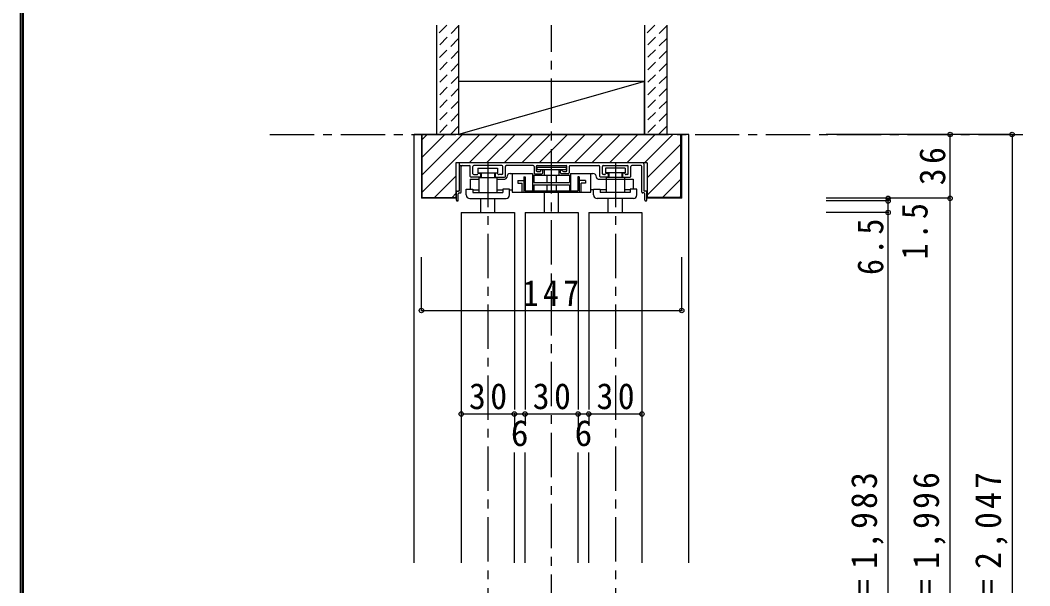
# Model space of a CAD drawing. Units: millimetres at full size, sheet at 1:5. Extents: x -973 to 977, y -701 to 696.
# Drawn here: x -973 to -403, y -319 to 0 of the extents above; entities that cross this region are included whole.
import ezdxf
from ezdxf.enums import TextEntityAlignment as Align

# ---------------------------------------------------------------- set-up
doc = ezdxf.new("R2010")
doc.units = ezdxf.units.MM
doc.header["$LTSCALE"] = 5
doc.header["$PDMODE"] = 32
doc.header["$PDSIZE"] = 2.5
doc.linetypes.add('CHAIN1', pattern=[8, 5, -1, 1, -1])
doc.linetypes.add('DASHED1', pattern=[1.8, 1.2, -0.6])
for name, color, linetype in [('0-1_通り芯', 4, 'CHAIN1'), ('0-2_柱', 7, 'Continuous'), ('0-3_仕上げ', 7, 'Continuous'), ('0-4_枠', 3, 'Continuous'), ('0-6_扉', 6, 'Continuous'), ('0-7_金物', 7, 'Continuous'), ('0-A_文字', 3, 'Continuous'), ('0-B_寸法', 7, 'Continuous'), ('0-C_ハッチ', 4, 'DASHED1'), ('F-1_枠', 6, 'Continuous')]:
    doc.layers.add(name, color=color, linetype=linetype)
doc.styles.add('ＭＳ ゴシック', font='')
doc.styles.get('ＭＳ ゴシック').set_extended_font_data('MS Gothic')

msp = doc.modelspace()

# ---------------------------------------------------------------- linework, layer by layer
at = {"layer": '0-1_通り芯'}
for p, q in [((-673.347, -577.5), (-673.347, -2.5)), ((-832.347, -64.151), (-403.347, -64.151)), ((-709.347, -80.151), (-709.347, -567.5)), ((-637.347, -80.151), (-637.347, -567.5))]:
    msp.add_line(p, q, dxfattribs=at)
at = {"layer": '0-2_柱'}
for p, q in [((-725.847, -34.151), (-725.847, -64.151)), ((-620.847, -34.151), (-725.847, -34.151)), ((-620.847, -34.151), (-725.847, -64.151)), ((-620.847, -64.151), (-620.847, -34.151)), ((-725.847, -64.151), (-620.847, -64.151))]:
    msp.add_line(p, q, dxfattribs=at)
at = {"layer": '0-3_仕上げ', "color": 2}
for p, q in [((-738.347, -2.5), (-738.347, -64.151)), ((-725.847, -2.5), (-725.847, -64.151)), ((-620.847, -2.5), (-620.847, -64.151)), ((-608.347, -2.5), (-608.347, -64.151)), ((-725.847, -64.151), (-738.347, -64.151)), ((-608.347, -64.151), (-620.847, -64.151))]:
    msp.add_line(p, q, dxfattribs=at)
at = {"layer": '0-4_枠', "color": 4}
for p, q in [((-746.847, -64.151), (-750.847, -64.151)), ((-750.847, -305.826), (-750.847, -64.151)), ((-595.847, -64.151), (-599.847, -64.151)), ((-595.847, -305.826), (-595.847, -64.151))]:
    msp.add_line(p, q, dxfattribs=at)
at = {"layer": '0-4_枠'}
for p, q in [((-746.847, -64.151), (-746.847, -100.151)), ((-599.847, -64.151), (-746.847, -64.151)), ((-746.347, -99.651), (-746.347, -64.151)), ((-600.347, -99.651), (-600.347, -64.151)), ((-599.847, -100.151), (-599.847, -64.151)), ((-727.347, -100.151), (-746.847, -100.151)), ((-746.347, -99.651), (-727.347, -99.651)), ((-600.347, -99.651), (-619.347, -99.651)), ((-599.847, -100.151), (-619.347, -100.151))]:
    msp.add_line(p, q, dxfattribs=at)
at = {"layer": '0-6_扉'}
for p, q in [((-724.347, -108.151), (-694.347, -108.151)), ((-724.347, -108.151), (-724.347, -305.826)), ((-694.347, -108.151), (-694.347, -219.351)), ((-688.347, -108.151), (-658.347, -108.151)), ((-688.347, -108.151), (-688.347, -219.351)), ((-658.347, -108.151), (-658.347, -219.351)), ((-652.347, -108.151), (-622.347, -108.151)), ((-652.347, -108.151), (-652.347, -219.351)), ((-622.347, -108.151), (-622.347, -305.826)), ((-694.347, -305.826), (-694.347, -243.51)), ((-688.347, -305.826), (-688.347, -243.51)), ((-658.347, -305.826), (-658.347, -243.51)), ((-652.347, -305.826), (-652.347, -243.51))]:
    msp.add_line(p, q, dxfattribs=at)
at = {"layer": '0-7_金物'}
for p, q in [((-725.449, -80.651), (-725.449, -96.051)), ((-621.749, -80.151), (-724.949, -80.151)), ((-724.949, -81.651), (-719.749, -81.651)), ((-724.349, -96.651), (-724.349, -82.151)), ((-719.249, -87.751), (-719.249, -82.151)), ((-717.749, -86.251), (-717.749, -82.151)), ((-701.449, -81.651), (-717.249, -81.651)), ((-714.942, -83.204), (-703.87, -83.204)), ((-703.87, -83.204), (-703.87, -85.774)), ((-700.949, -86.251), (-700.949, -82.151)), ((-699.449, -87.751), (-699.449, -82.151)), ((-683.749, -81.651), (-698.963, -81.651)), ((-683.249, -82.151), (-683.249, -85.751)), ((-682.049, -82.151), (-682.049, -84.551)), ((-681.633, -82.513), (-665.068, -82.513)), ((-681.633, -82.513), (-681.633, -83.894)), ((-681.633, -83.894), (-665.068, -83.894)), ((-681.549, -81.651), (-665.149, -81.651)), ((-681.549, -85.051), (-679.549, -85.051)), ((-679.549, -84.551), (-679.549, -85.051)), ((-678.849, -84.051), (-679.049, -84.051)), ((-678.349, -85.751), (-678.349, -84.551)), ((-677.492, -83.98), (-677.492, -87.086)), ((-669.202, -83.98), (-669.202, -87.086)), ((-668.349, -85.751), (-668.349, -84.551)), ((-667.849, -84.051), (-667.649, -84.051)), ((-666.649, -85.051), (-665.149, -85.051)), ((-665.068, -82.513), (-665.068, -83.894)), ((-664.649, -84.551), (-664.649, -82.151)), ((-663.449, -82.151), (-663.449, -85.751)), ((-662.949, -81.651), (-646.649, -81.651)), ((-646.149, -87.751), (-646.149, -82.151)), ((-644.649, -86.251), (-644.649, -82.151)), ((-644.149, -81.651), (-630.549, -81.651)), ((-631.752, -83.204), (-642.824, -83.204)), ((-642.824, -83.204), (-642.824, -85.774)), ((-630.049, -86.251), (-630.049, -82.151)), ((-628.549, -87.751), (-628.549, -82.151)), ((-622.849, -81.651), (-628.049, -81.651)), ((-622.349, -96.651), (-622.349, -82.151)), ((-621.249, -80.651), (-621.249, -96.051)), ((-719.322, -89.355), (-714.448, -89.355)), ((-719.322, -89.355), (-719.322, -94.968)), ((-713.949, -88.251), (-718.749, -88.251)), ((-717.249, -86.751), (-715.429, -86.751)), ((-714.449, -85.951), (-713.949, -85.951)), ((-714.448, -88.428), (-714.448, -96.845)), ((-714.448, -88.428), (-704.167, -88.428)), ((-713.449, -86.451), (-713.449, -87.751)), ((-713.064, -85.774), (-713.064, -88.428)), ((-705.65, -85.774), (-705.65, -88.428)), ((-705.249, -86.451), (-705.249, -87.751)), ((-704.249, -85.951), (-704.749, -85.951)), ((-704.749, -88.251), (-699.949, -88.251)), ((-704.167, -88.428), (-704.167, -96.845)), ((-704.167, -89.355), (-699.71, -89.355)), ((-701.449, -86.751), (-703.269, -86.751)), ((-698.648, -88.212), (-698.648, -88.355)), ((-696.648, -86.212), (-684.093, -86.212)), ((-692.414, -90.035), (-689.146, -90.035)), ((-692.414, -90.035), (-692.414, -91.696)), ((-688.925, -87.986), (-688.925, -96.736)), ((-684.093, -86.212), (-684.093, -96.016)), ((-683.937, -87.039), (-662.601, -87.039)), ((-683.445, -87.039), (-683.445, -91.227)), ((-682.749, -86.251), (-678.849, -86.251)), ((-676.025, -87.039), (-676.025, -91.227)), ((-670.669, -87.039), (-670.669, -91.227)), ((-663.949, -86.251), (-667.849, -86.251)), ((-663.249, -87.039), (-663.249, -91.227)), ((-662.601, -86.212), (-662.601, -96.016)), ((-662.601, -86.212), (-650.046, -86.212)), ((-657.769, -87.986), (-658.489, -87.986)), ((-658.489, -87.986), (-658.489, -96.016)), ((-657.769, -87.986), (-657.769, -96.736)), ((-654.28, -90.035), (-657.547, -90.035)), ((-654.28, -90.035), (-654.28, -91.696)), ((-651.123, -96.736), (-651.123, -86.212)), ((-648.046, -88.355), (-648.046, -88.212)), ((-647.046, -89.355), (-627.371, -89.355)), ((-641.945, -88.251), (-645.649, -88.251)), ((-643.425, -86.751), (-644.149, -86.751)), ((-632.246, -88.428), (-642.527, -88.428)), ((-642.527, -88.428), (-642.527, -96.845)), ((-642.445, -85.951), (-641.945, -85.951)), ((-641.445, -86.451), (-641.445, -87.751)), ((-641.044, -85.774), (-641.044, -88.428)), ((-633.63, -85.774), (-633.63, -88.428)), ((-633.245, -86.451), (-633.245, -87.751)), ((-632.245, -85.951), (-632.745, -85.951)), ((-632.745, -88.251), (-629.049, -88.251)), ((-632.246, -88.428), (-632.246, -96.845)), ((-630.549, -86.751), (-631.265, -86.751)), ((-627.371, -89.355), (-627.371, -94.968)), ((-727.099, -101.151), (-727.099, -96.551)), ((-726.599, -96.051), (-725.949, -96.051)), ((-721.546, -98.281), (-721.546, -94.968)), ((-717.835, -95.407), (-714.448, -95.407)), ((-717.807, -96.845), (-700.807, -96.845)), ((-704.167, -95.407), (-700.807, -95.407)), ((-700.807, -94.968), (-700.807, -96.845)), ((-697.069, -95.407), (-695.571, -95.407)), ((-692.414, -91.696), (-690.033, -91.696)), ((-690.033, -96.736), (-690.033, -91.696)), ((-688.205, -96.016), (-658.489, -96.016)), ((-683.445, -91.227), (-663.249, -91.227)), ((-683.445, -92.521), (-683.445, -96.016)), ((-683.445, -92.521), (-663.249, -92.521)), ((-677.347, -108.151), (-677.347, -96.736)), ((-676.025, -92.521), (-676.025, -96.016)), ((-670.669, -92.521), (-670.669, -96.016)), ((-669.347, -108.151), (-669.347, -96.736)), ((-663.249, -92.521), (-663.249, -96.016)), ((-654.28, -91.696), (-656.661, -91.696)), ((-656.661, -96.736), (-656.661, -91.696)), ((-649.625, -95.407), (-651.123, -95.407)), ((-645.887, -94.968), (-645.887, -96.845)), ((-642.527, -95.407), (-645.887, -95.407)), ((-628.887, -96.845), (-645.887, -96.845)), ((-628.859, -95.407), (-632.246, -95.407)), ((-620.099, -96.051), (-620.749, -96.051)), ((-619.599, -101.151), (-619.599, -96.551)), ((-726.599, -101.651), (-726.499, -101.651)), ((-725.999, -101.151), (-725.999, -97.651)), ((-725.499, -97.151), (-724.849, -97.151)), ((-719.546, -100.281), (-699.115, -100.281)), ((-713.347, -108.151), (-713.347, -100.281)), ((-705.347, -108.151), (-705.347, -100.281)), ((-627.148, -100.281), (-647.579, -100.281)), ((-641.347, -108.151), (-641.347, -100.281)), ((-633.347, -108.151), (-633.347, -100.281)), ((-621.199, -97.151), (-621.849, -97.151)), ((-620.699, -101.151), (-620.699, -97.651)), ((-620.099, -101.651), (-620.199, -101.651))]:
    msp.add_line(p, q, dxfattribs=at)
for points in [[(-714.942, -83.204), (-714.942, -85.774), (-703.87, -85.774)], [(-631.752, -83.204), (-631.752, -85.774), (-642.824, -85.774)], [(-695.571, -86.38), (-695.571, -96.736), (-651.123, -96.736)], [(-688.925, -87.986), (-688.205, -87.986), (-688.205, -96.016)], [(-721.546, -94.968), (-717.807, -94.968), (-717.807, -96.845)], [(-697.069, -98.281), (-697.069, -94.968), (-700.807, -94.968)], [(-649.625, -98.281), (-649.625, -94.968), (-645.887, -94.968)], [(-625.148, -98.281), (-625.148, -94.968), (-628.887, -94.968), (-628.887, -96.845)]]:
    msp.add_lwpolyline(points, dxfattribs=at)
for centre, radius, start, end in [((-724.949, -80.651), 0.5, 90, 180), ((-724.949, -82.151), 0.5, 90, 180), ((-723.849, -82.151), 0.5, 90, 180), ((-719.749, -82.151), 0.5, 0, 90), ((-717.249, -82.151), 0.5, 90, 180), ((-701.449, -82.151), 0.5, 0, 90), ((-698.949, -82.151), 0.5, 90, 180), ((-683.749, -82.151), 0.5, 0, 90), ((-681.549, -82.151), 0.5, 90, 180), ((-681.549, -84.551), 0.5, 180, 270), ((-679.049, -84.551), 0.5, 90, 180), ((-678.849, -84.551), 0.5, 0, 90), ((-667.849, -84.551), 0.5, 90, 180), ((-667.649, -84.551), 0.5, 0, 90), ((-666.649, -84.551), 0.5, 180, 270), ((-665.149, -82.151), 0.5, 0, 90), ((-665.149, -84.551), 0.5, 270, 0), ((-662.949, -82.151), 0.5, 90, 180), ((-646.649, -82.151), 0.5, 0, 90), ((-644.149, -82.151), 0.5, 90, 180), ((-630.549, -82.151), 0.5, 0, 90), ((-628.049, -82.151), 0.5, 90, 180), ((-622.849, -82.151), 0.5, 0, 90), ((-621.749, -80.651), 0.5, 0, 90), ((-718.749, -87.751), 0.5, 180, 270), ((-717.249, -86.251), 0.5, 180, 270), ((-715.429, -86.251), 0.5, 270, 348.46303), ((-714.449, -86.451), 0.5, 90, 168.46303), ((-713.949, -86.451), 0.5, 0, 90), ((-713.949, -87.751), 0.5, 270, 0), ((-704.749, -86.451), 0.5, 90, 180), ((-704.749, -87.751), 0.5, 180, 270), ((-704.249, -86.451), 0.5, 11.53696, 90), ((-703.269, -86.251), 0.5, 191.53696, 270), ((-701.449, -86.251), 0.5, 270, 0), ((-699.949, -87.751), 0.5, 270, 0), ((-699.648, -88.355), 1, 270, 0), ((-696.648, -88.212), 2, 90, 180), ((-682.749, -85.751), 0.5, 180, 270), ((-678.849, -85.751), 0.5, 270, 0), ((-667.849, -85.751), 0.5, 180, 270), ((-663.949, -85.751), 0.5, 270, 0), ((-650.046, -88.212), 2, 0, 90), ((-647.046, -88.355), 1, 180, 270), ((-647.046, -88.355), 1, 180, 270), ((-645.649, -87.751), 0.5, 180, 270), ((-644.149, -86.251), 0.5, 180, 270), ((-643.425, -86.251), 0.5, 270, 348.46304), ((-642.445, -86.451), 0.5, 90, 168.46304), ((-641.945, -86.451), 0.5, 0, 90), ((-641.945, -87.751), 0.5, 270, 0), ((-632.745, -86.451), 0.5, 90, 180), ((-632.745, -87.751), 0.5, 180, 270), ((-632.245, -86.451), 0.5, 11.53697, 90), ((-631.265, -86.251), 0.5, 191.53697, 270), ((-630.549, -86.251), 0.5, 270, 0), ((-629.049, -87.751), 0.5, 270, 0), ((-726.599, -96.551), 0.5, 90, 180), ((-725.949, -95.551), 0.5, 270, 0), ((-724.849, -96.651), 0.5, 270, 0), ((-621.849, -96.651), 0.5, 180, 270), ((-620.749, -95.551), 0.5, 180, 270), ((-620.099, -96.551), 0.5, 0, 90), ((-726.599, -101.151), 0.5, 180, 270), ((-726.499, -101.151), 0.5, 270, 0), ((-725.499, -97.651), 0.5, 90, 180), ((-719.546, -98.281), 2, 180, 270), ((-699.069, -98.281), 2, 270, 0), ((-647.625, -98.281), 2, 180, 270), ((-627.148, -98.281), 2, 270, 0), ((-621.199, -97.651), 0.5, 0, 90), ((-620.199, -101.151), 0.5, 180, 270), ((-620.099, -101.151), 0.5, 270, 0)]:
    msp.add_arc(centre, radius, start, end, dxfattribs=at)
at = {"layer": '0-A_文字'}
for p, q in [((-727.347, -80.151), (-727.347, -100.151)), ((-619.347, -80.151), (-727.347, -80.151)), ((-619.347, -80.151), (-619.347, -100.151))]:
    msp.add_line(p, q, dxfattribs=at)
at = {"layer": '0-B_寸法', "color": 4}
for p, q in [((-413.347, -64.151), (-518.347, -64.151)), ((-448.347, -100.151), (-448.347, -64.151)), ((-413.347, -64.151), (-413.347, -567.5)), ((-448.347, -100.151), (-518.347, -100.151)), ((-483.347, -101.651), (-518.347, -101.651)), ((-483.347, -101.651), (-483.347, -100.151)), ((-483.347, -108.151), (-483.347, -101.651)), ((-448.347, -555.5), (-448.347, -100.151)), ((-483.347, -108.151), (-518.347, -108.151)), ((-483.347, -547.5), (-483.347, -108.151)), ((-746.847, -163.455), (-746.847, -133.455)), ((-599.847, -163.455), (-599.847, -133.455)), ((-746.847, -163.455), (-599.847, -163.455)), ((-724.347, -221.851), (-694.347, -221.851)), ((-694.347, -221.851), (-694.347, -228.51)), ((-694.347, -221.851), (-688.347, -221.851)), ((-688.347, -221.851), (-688.347, -228.51)), ((-688.347, -221.851), (-658.347, -221.851)), ((-658.347, -221.851), (-658.347, -228.51)), ((-658.347, -221.851), (-652.347, -221.851)), ((-652.347, -221.851), (-652.347, -228.51)), ((-652.347, -221.851), (-622.347, -221.851))]:
    msp.add_line(p, q, dxfattribs=at)
at = {"layer": '0-B_寸法'}
for p in [(-448.347, -64.151), (-413.347, -64.151), (-483.347, -100.151), (-483.347, -101.651), (-448.347, -100.151), (-483.347, -108.151), (-746.847, -163.455), (-599.847, -163.455), (-724.347, -221.851), (-694.347, -221.851), (-688.347, -221.851), (-658.347, -221.851), (-652.347, -221.851), (-622.347, -221.851)]:
    msp.add_point(p, dxfattribs=at)
at = {"layer": '0-C_ハッチ'}
for p, q in [((-732.556, -2.5), (-738.347, -8.291)), ((-725.847, -2.862), (-738.347, -15.362)), ((-615.056, -2.5), (-620.847, -8.291)), ((-608.347, -2.862), (-620.847, -15.362)), ((-726.065, -10.151), (-738.347, -22.433)), ((-608.347, -9.933), (-620.847, -22.433)), ((-725.847, -17.004), (-738.347, -29.504)), ((-608.347, -17.004), (-620.847, -29.504)), ((-725.847, -24.075), (-738.347, -36.575)), ((-608.347, -24.075), (-620.847, -36.575)), ((-725.847, -31.147), (-738.347, -43.647)), ((-608.347, -31.147), (-620.847, -43.647)), ((-725.847, -38.218), (-738.347, -50.718)), ((-608.347, -38.218), (-620.847, -50.718)), ((-725.847, -45.289), (-738.347, -57.789)), ((-608.347, -45.289), (-620.847, -57.789)), ((-725.847, -52.36), (-737.638, -64.151)), ((-608.347, -52.36), (-620.138, -64.151)), ((-725.847, -59.431), (-730.567, -64.151)), ((-608.347, -59.431), (-613.067, -64.151))]:
    msp.add_line(p, q, dxfattribs=at)
at = {"layer": '0-C_ハッチ', "linetype": 'Continuous'}
for p, q in [((-746.347, -67.011), (-743.487, -64.151)), ((-746.347, -96.71), (-713.788, -64.151)), ((-746.347, -86.81), (-723.688, -64.151)), ((-733.587, -64.151), (-746.347, -76.911)), ((-719.889, -80.151), (-703.889, -64.151)), ((-709.99, -80.151), (-693.99, -64.151)), ((-700.09, -80.151), (-684.09, -64.151)), ((-690.191, -80.151), (-674.191, -64.151)), ((-680.291, -80.151), (-664.291, -64.151)), ((-670.392, -80.151), (-654.392, -64.151)), ((-660.492, -80.151), (-644.492, -64.151)), ((-650.593, -80.151), (-634.593, -64.151)), ((-640.693, -80.151), (-624.693, -64.151)), ((-630.794, -80.151), (-614.794, -64.151)), ((-620.894, -80.151), (-604.894, -64.151)), ((-619.347, -88.504), (-600.347, -69.504)), ((-619.347, -98.403), (-600.347, -79.403)), ((-739.389, -99.651), (-727.347, -87.609)), ((-610.696, -99.651), (-600.347, -89.303)), ((-729.49, -99.651), (-727.347, -97.509)), ((-600.796, -99.651), (-600.347, -99.202))]:
    msp.add_line(p, q, dxfattribs=at)
at = {"layer": 'F-1_枠'}
for p, q in [((-973.347, 695.833), (-973.347, -700.833)), ((-972.514, 695.833), (-972.514, -700.833)), ((-971.68, 695.833), (-971.68, -700.833))]:
    msp.add_line(p, q, dxfattribs=at)

# ---------------------------------------------------------------- texts
at = {"layer": '0-B_寸法', "style": 'ＭＳ ゴシック'}
for p in [(-696.347, -244.351), (-660.347, -244.351)]:
    msp.add_text('6', height=14.66, dxfattribs=at).set_placement(p, align=Align.BOTTOM_LEFT)
at = {"layer": '0-B_寸法', "char_height": 14.66, "attachment_point": 7, "rotation": 90, "style": 'ＭＳ ゴシック'}
for s, insert in [('\\T1.27;\\W0.95;36', (-450.847, -92.776)), ('\\T1.27;\\W0.9;1.5', (-460.847, -134.651)), ('\\T1.27;\\W0.9;6.5', (-485.847, -143.409)), ('\\T1.19;\\W0.95;ＤＨ＝1,983', (-485.847, -377.076)), ('\\T1.19;\\W0.95;枠内＝1,996', (-450.847, -377.076)), ('\\T1.19;\\W0.95;枠外＝2,047', (-415.847, -377.076))]:
    msp.add_mtext(s, dxfattribs=dict(at, insert=insert))
at = {"layer": '0-B_寸法', "char_height": 14.66, "attachment_point": 7, "style": 'ＭＳ ゴシック'}
for s, insert in [('\\T1.27;\\W0.9;147', (-689.597, -160.955)), ('\\T1.27;\\W0.95;30', (-719.972, -219.351)), ('\\T1.27;\\W0.95;30', (-683.972, -219.351)), ('\\T1.27;\\W0.95;30', (-647.972, -219.351))]:
    msp.add_mtext(s, dxfattribs=dict(at, insert=insert))

doc.saveas('drawing.dxf')
